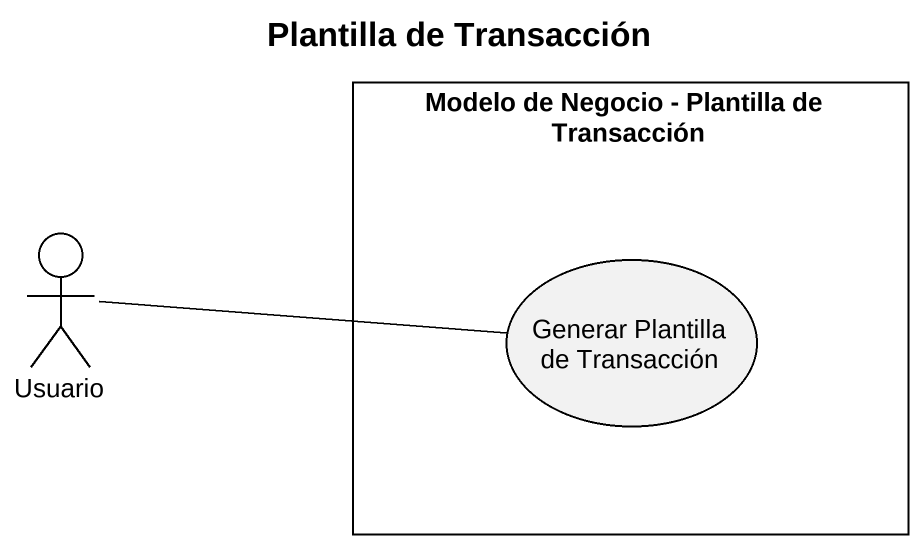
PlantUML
@startuml
title Plantilla de Transacción
rectangle "Modelo de Negocio - Plantilla de Transacción" as Modelo_de_Negocio_Plantilla {
  usecase "Generar Plantilla de Transacción" as Generar_Plantilla_de
}
actor Usuario
Generar_Plantilla_de -left- Usuario
@enduml
